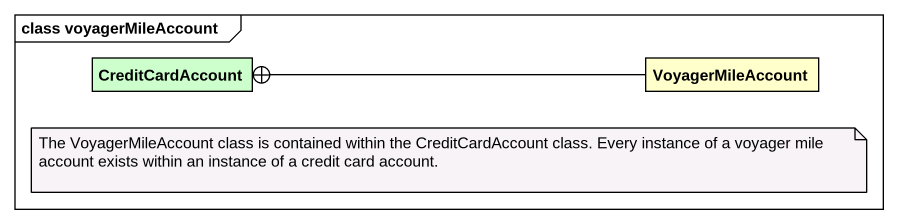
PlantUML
@startuml
mainframe class voyagerMileAccount
hide circle
hide empty members
class CreditCardAccount #CCFFCC
class VoyagerMileAccount #FFFFCC
VoyagerMileAccount -left-+ CreditCardAccount
note as N1
  The VoyagerMileAccount class is contained within the CreditCardAccount class. Every instance of a voyager mile
  account exists within an instance of a credit card account.
end note
@enduml
